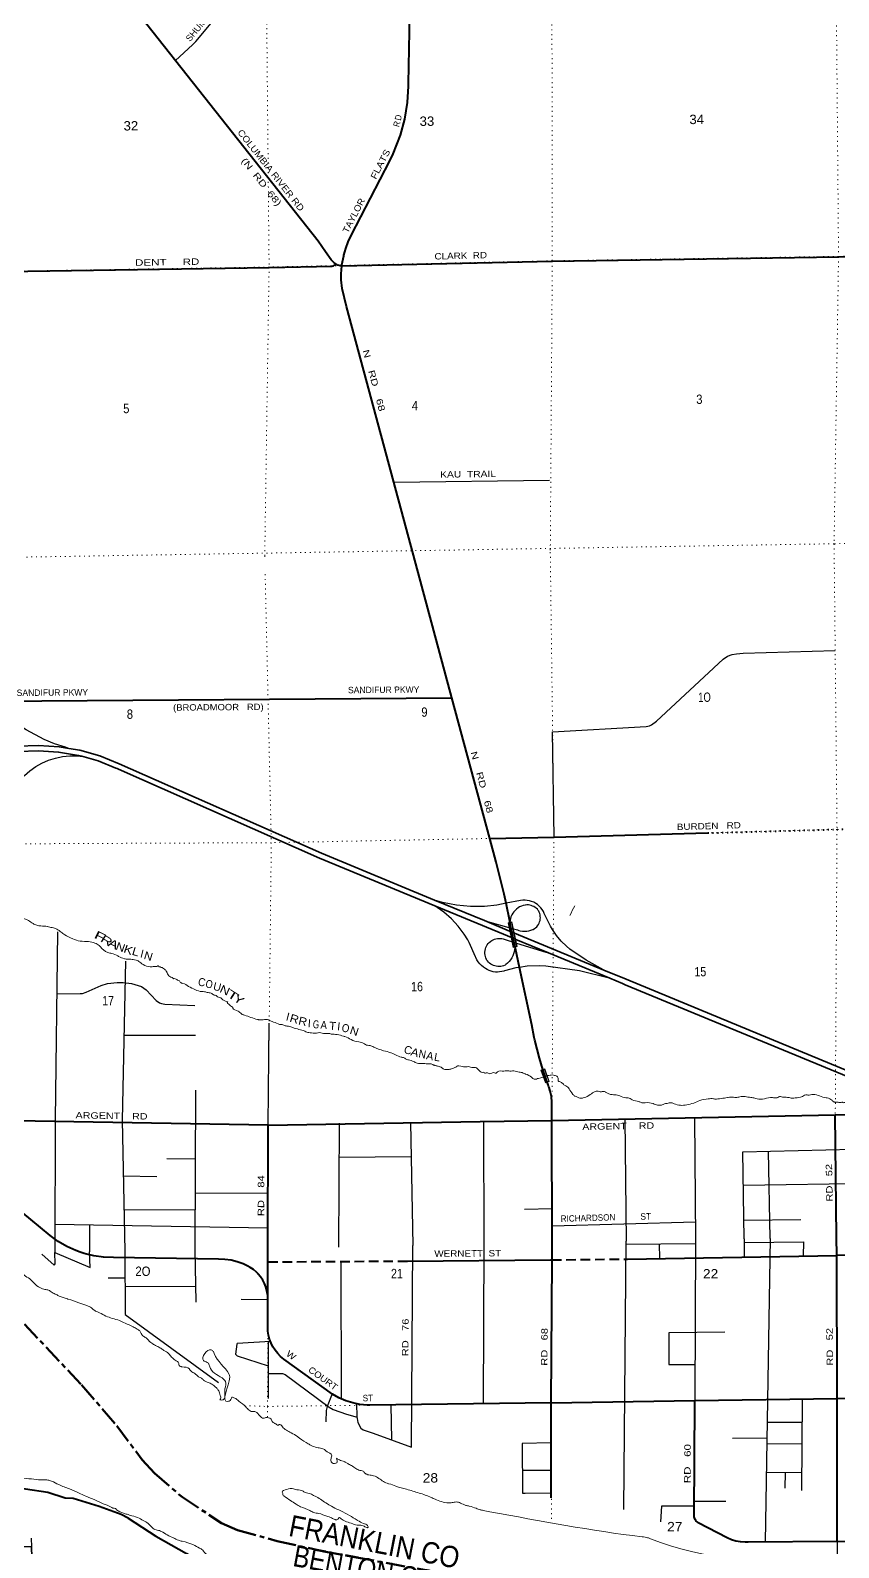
# Model space of a CAD drawing. Header units: feet. Extents: x 245918 to 509309, y -547785 to -360805.
# Drawn here: x 452141 to 467288, y -458892 to -430444 of the extents above; entities that cross this region are included whole.
import ezdxf
from ezdxf.enums import TextEntityAlignment as Align

# ---------------------------------------------------------------- set-up
doc = ezdxf.new("R2010")
doc.units = ezdxf.units.FT
doc.header["$LTSCALE"] = 60
for name, pattern in [('DOTTED', [1.5, 0.3, -1.2]), ('LONG_DASH_SHORT_DASH', [9.9, 6, -1.2, 1.5, -1.2]), ('MEDIUM_DASHED', [4.5, 3, -1.5])]:
    doc.linetypes.add(name, pattern=pattern)
for name, color, linetype, lineweight in [('11', 7, 'LONG_DASH_SHORT_DASH', 60), ('18', 7, 'Continuous', 35), ('19', 7, 'Continuous', 25), ('26', 7, 'Continuous', 40), ('27', 7, 'Continuous', 13), ('29', 7, 'Continuous', 25), ('39', 7, 'Continuous', 13), ('53', 7, 'DOTTED', 40), ('55', 7, 'Continuous', 13), ('6', 7, 'DOTTED', 25), ('61', 7, 'Continuous', 13), ('7', 7, 'DOTTED', 13)]:
    doc.layers.add(name, color=color, linetype=linetype, lineweight=lineweight)
for name, color, linetype in [('12', 7, 'Continuous'), ('30', 7, 'Continuous'), ('41', 7, 'Continuous'), ('54', 7, 'Continuous')]:
    doc.layers.add(name, color=color, linetype=linetype)

msp = doc.modelspace()

# ---------------------------------------------------------------- linework, layer by layer
at = {"layer": '11'}
msp.add_lwpolyline([(450808.87, -453400.1), (453100.96, -455839.58), (453761.67, -456605.66), (454238.85, -457246.9), (454469.53, -457498.1), (454990.93, -457948.29), (455725.2, -458432.88), (456021.84, -458565.19), (456764.47, -458768.44), (457638.33, -458962.77), (459960.92, -459390.74), (460289.18, -459477.83), (460703.39, -459620.47), (462211.88, -460252.44), (464002.48, -460997.41), (464552.9, -461150.04), (465233.22, -461304), (466107.36, -461425.28), (466960.09, -461511.14), (467659.22, -461513.57)], dxfattribs=at)
at = {"layer": '18'}
for p, q in [((460652.5, -447136.2), (459717.28, -446748.99)), ((462999.48, -448216.13), (461853.02, -447741.47))]:
    msp.add_line(p, q, dxfattribs=at)
for points in [[(451209.2, -443994.69), (451246.17, -443983.52), (451282.13, -443974.04), (451514.59, -443920.21), (451901.71, -443864.38), (452292.55, -443849.32), (452682.82, -443875.19), (452860.56, -443905.87)], [(451209.77, -444098.4), (451249.33, -444086.3), (451282.12, -444077.56), (451308.39, -444070.55), (451332.12, -444065.06), (451534.03, -444018.3), (451910.79, -443963.97), (452291.16, -443949.31), (452670.99, -443974.49), (453046.1, -444039.24), (453102.68, -444055.24)], [(459717.28, -446748.99), (457596.24, -445870.84), (453807.77, -444193.38), (453444.6, -444048.17), (453068.24, -443941.72), (452860.56, -443905.87)], [(459719.49, -446858.13), (457557.99, -445963.23), (453790.84, -444295.25), (453765.31, -444283.95), (453740.84, -444274.16), (453412.38, -444142.84), (453102.68, -444055.24)], [(461853.02, -447741.47), (461237.41, -447486.6), (461191.67, -447467.66), (459719.49, -446858.13)], [(462890.71, -448062.87), (461212.3, -447367.97), (461166.79, -447349.13), (460652.5, -447136.2)], [(468678.5, -450459.33), (463304.26, -448234.09), (462890.71, -448062.87)], [(468542.48, -450511.24), (463291, -448336.83), (463241, -448316.13), (462999.48, -448216.13)]]:
    msp.add_lwpolyline(points, dxfattribs=at)
at = {"layer": '19'}
for points in [[(452860.56, -443905.87), (452810.56, -443889.73), (452797.96, -443886.58), (452594.77, -443822.28), (452399.42, -443737.1), (452062.14, -443560.47), (451866.78, -443436.19), (451826.81, -443414.34), (451764.54, -443387.06), (451699.76, -443366.44), (451633.17, -443352.71), (451565.52, -443346.01), (451536.27, -443343.59), (451426.84, -443341.81), (451317.83, -443351.49), (451237.77, -443370.07), (451202.23, -443382.35)], [(451212.8, -444657.77), (451250.73, -444666.86), (451350.23, -444679.93), (451450.56, -444682.51), (451540.38, -444675.9), (451600.44, -444672.04), (451659.77, -444661.92), (451717.71, -444645.66), (451773.64, -444623.43), (451826.93, -444595.47), (451839.23, -444587.97), (451942.97, -444504.11), (452030.66, -444417.24), (452131.73, -444327.41), (452241.63, -444248.63), (452359.17, -444181.78), (452483.05, -444127.58), (452611.92, -444086.62), (452744.36, -444059.36), (452878.93, -444046.1), (453014.14, -444046.97), (453077.44, -444052.88), (453102.68, -444055.24)], [(461056.23, -446811.38), (460882.91, -446844.17), (460650.37, -446869.71), (460386.87, -446872.49), (460124.52, -446847.71), (459866.2, -446795.65), (459717.28, -446748.99)], [(461306.95, -448012.98), (461237.2, -448022.91), (461024.62, -448076.31), (461013.67, -448080.31), (460975.18, -448091.49), (460935.72, -448098.58), (460895.74, -448101.51), (460855.67, -448100.25), (460815.96, -448094.81), (460777.03, -448085.24), (460739.31, -448071.66), (460703.22, -448054.21), (460669.15, -448033.08), (460634.21, -448009.4), (460597.77, -447979.05), (460564.71, -447945.06), (460535.38, -447907.8), (460510.1, -447867.67), (460489.16, -447825.13), (460485.47, -447815.53), (460365.03, -447546.87), (460353.8, -447521.83), (460338.55, -447496.87), (460272.44, -447388.7), (460159.77, -447238.81), (460032.06, -447101.52), (459890.7, -446978.33), (459762.23, -446888.14), (459719.49, -446858.13)], [(460652.5, -447136.2), (460665.91, -447139.91), (461194.17, -447287.86), (461268.01, -447310.32), (461293.27, -447318), (461318.01, -447324.58), (461322.55, -447325.79), (461362.31, -447332.54), (461402.55, -447335.09), (461442.85, -447333.43), (461482.75, -447327.56), (461521.81, -447317.55), (461559.62, -447303.52), (461566.89, -447299.69), (461589.49, -447285.74), (461610.52, -447269.5), (461629.72, -447251.15), (461646.91, -447230.9), (461661.88, -447208.96), (461674.48, -447185.57), (461684.57, -447161), (461692.03, -447135.5), (461696.79, -447109.37), (461698.78, -447082.88), (461698, -447056.33), (461694.45, -447030), (461688.16, -447004.2), (461679.21, -446979.19), (461667.7, -446955.25), (461660.03, -446944.57), (461642.47, -446923.76), (461622.83, -446904.89), (461601.33, -446888.19), (461578.21, -446873.82), (461553.7, -446861.95), (461528.09, -446852.7), (461501.65, -446846.18), (461474.68, -446842.47), (461447.47, -446841.59), (461420.31, -446843.56), (461411.92, -446844.87), (461376.99, -446852.68), (461343.06, -446864.11), (461310.51, -446879.01), (461279.7, -446897.24), (461250.96, -446918.59), (461224.61, -446942.82), (461200.94, -446969.68), (461180.2, -446998.86), (461162.63, -447030.05), (461148.42, -447062.91), (461137.72, -447097.07), (461130.65, -447132.17), (461128.84, -447168.35)], [(462890.71, -448062.87), (462881.66, -448056.87), (462557.51, -447879.44), (462253.69, -447669.11), (462189.53, -447616.35), (462091.49, -447520.83), (462003.97, -447415.58), (461927.93, -447301.77), (461891.19, -447239.77), (461778.79, -447017.1), (461772.61, -447001.28), (461754.43, -446963.28), (461732.39, -446927.39), (461706.71, -446894), (461677.68, -446863.48), (461645.62, -446836.16), (461610.89, -446812.35), (461573.85, -446792.29), (461534.92, -446776.21), (461494.52, -446764.29), (461453.1, -446756.66), (461411.11, -446753.41), (461369, -446754.55), (461327.25, -446760.1), (461056.23, -446811.38)], [(461225.24, -447630.23), (461215.36, -447675.89), (461208.49, -447717.83), (461197.27, -447758.83), (461181.84, -447798.42), (461162.34, -447836.19), (461139.01, -447871.71), (461112.09, -447904.6), (461081.88, -447934.49), (461048.71, -447961.06), (461036.61, -447969.43), (461010.71, -447980.26), (460983.81, -447988.33), (460956.22, -447993.55), (460928.23, -447995.85), (460900.16, -447995.21), (460872.3, -447991.65), (460844.98, -447985.19), (460818.47, -447975.9), (460793.09, -447963.9), (460769.09, -447949.32), (460746.75, -447932.3), (460726.32, -447913.04), (460708.01, -447891.75), (460692.02, -447868.67), (460688.35, -447862.55), (460676.92, -447836.33), (460668.29, -447809.07), (460662.55, -447781.05), (460659.78, -447752.59), (460659.99, -447724), (460663.2, -447695.58), (460669.35, -447667.65), (460678.4, -447640.52), (460690.23, -447614.49), (460704.71, -447589.83), (460721.69, -447566.82), (460740.99, -447545.71), (460762.39, -447526.74), (460767.61, -447522.68), (460790.14, -447507.16), (460814.16, -447494.08), (460839.42, -447483.58), (460865.64, -447475.79), (460892.53, -447470.77), (460919.8, -447468.59), (460947.15, -447469.28), (460974.27, -447472.82), (461000.88, -447479.18), (461001.79, -447479.45), (461250.76, -447560.59), (461803.02, -447727.69), (461853.02, -447741.47)], [(462999.48, -448216.13), (462987.13, -448213.12), (462433.36, -448077.93), (461800.41, -447989.85), (461673.23, -447983.98), (461454.19, -447992.02), (461306.95, -448012.98)]]:
    msp.add_lwpolyline(points, dxfattribs=at)
at = {"layer": '26'}
for p, q in [((451197.86, -443023.31), (460040.37, -442955.86)), ((456595.4, -450971.41), (451124.68, -450876.99)), ((461916.51, -450880.5), (467225.77, -450775.63)), ((461918.74, -453175.75), (461916.51, -450880.5)), ((467251.44, -453068.26), (467225.77, -450775.63)), ((456591.77, -453281.9), (456595.4, -450971.41)), ((456591.23, -454166.1), (456591.77, -453281.9)), ((461900.84, -456176.1), (461916.82, -453497.27)), ((461900.84, -456176.1), (464591.02, -456135.99)), ((461903.47, -457955.17), (461900.84, -456176.1)), ((467260.79, -458776.81), (467263.33, -456096.15)), ((467260.79, -458776.81), (472569.42, -458689.12))]:
    msp.add_line(p, q, dxfattribs=at)
for points in [[(457863.44, -434822.04), (457827.1, -434796.71), (457776.96, -434746.54), (457672.55, -434595.33), (457535.33, -434399.04), (453899.99, -429792.31), (449632.48, -424386.79)], [(457979, -434857.94), (457980.64, -434840.91), (458014.72, -434673.61), (458017.83, -434657.49), (458050.07, -434530.97), (458095.35, -434408.51), (458153.19, -434291.45), (458879.74, -432889.13), (458942.26, -432759.04), (459080.67, -432408.02), (459161.89, -432106.93), (459211.2, -431799.01), (459228.04, -431487.62), (459227.72, -431438.47), (459256.13, -429809.32)], [(457979, -434857.94), (461922.18, -434771.43), (467286.62, -434688), (472615.87, -434601.84)], [(451262.69, -434974.13), (456615.28, -434888.01), (457794.25, -434863.03), (457819.94, -434857.63), (457843.22, -434846.88), (457863.44, -434822.04)], [(457979, -434857.94), (457945.29, -434855.84), (457905.9, -434846.88), (457863.44, -434822.04)], [(460040.37, -442955.86), (459364.79, -440446.86), (458065.42, -435619.18), (457984.13, -435281.35), (457964.69, -435123.63), (457962.89, -435108.99), (457963.38, -435073.63), (457964.24, -435010.87), (457979, -434857.94)], [(461056.23, -446811.38), (461020.41, -446639.35), (460872.63, -446037.66), (460752.98, -445594.6), (460040.37, -442955.86)], [(460752.98, -445594.6), (461954.15, -445572.83), (464837.61, -445492.39)], [(461166.79, -447349.13), (461128.84, -447168.35), (461125.5, -447144.02), (461056.23, -446811.38)], [(461306.95, -448012.98), (461231.72, -447658.46), (461191.67, -447467.66), (461166.79, -447349.13)], [(461746.74, -449927.47), (461680.32, -449714.7), (461592.81, -449374.98), (461586.38, -449350.01), (461581.48, -449324.98), (461535.99, -449092.28), (461306.95, -448012.98)], [(461916.51, -450880.5), (461916.7, -450573.71), (461915.61, -450537.49), (461905.25, -450435.14), (461884.25, -450334.43), (461860.86, -450261.47), (461852.93, -450236.74), (461843.88, -450211.47), (461746.74, -449927.47)], [(467225.77, -450775.63), (467641.64, -450771.92), (467806.33, -450761.95), (467969.08, -450734.83), (468128.1, -450690.85), (468281.66, -450630.48), (468317.54, -450613.61), (468493, -450530.12)], [(456595.4, -450971.41), (460572.37, -450903.46), (461916.51, -450880.5)], [(453075.77, -453351.29), (452990.38, -453320.47), (452822.17, -453244.6), (452662.81, -453151.57), (452514.05, -453042.39), (452150.72, -452738.96), (451759.44, -452416.72), (451114.48, -451854.2)], [(459210.49, -453518.48), (461888.06, -453497.5), (461916.82, -453497.27), (461918.74, -453175.75)], [(463333.87, -453480.82), (467252.81, -453417.01), (467251.44, -453068.26)], [(456591.23, -454166.1), (456579.23, -454116.1), (456571.96, -454071.5), (456553.4, -454003.48), (456527.83, -453937.76), (456495.54, -453875.08), (456456.87, -453816.12), (456412.24, -453761.53), (456408.65, -453757.61), (456378.47, -453727.69), (456321.33, -453679.65), (456259.47, -453637.85), (456218.58, -453616.07), (456193.52, -453602.72), (456168.58, -453591.21), (456128.14, -453572.55), (456016.76, -453532.15), (455901.78, -453503.6), (455784.44, -453487.23), (455666.03, -453483.22), (453696.58, -453451.16), (453511.63, -453445), (453328.34, -453419.54), (453148.71, -453375.06), (453075.77, -453351.29)], [(464591.02, -456135.99), (467263.33, -456096.15), (467252.81, -453417.01)], [(472604.63, -453395.79), (472578.13, -453395.9), (467261.83, -453416.86), (467252.81, -453417.01)], [(461900.84, -456176.1), (458505.71, -456221.7), (458453.58, -456220.27), (458316.71, -456206.59), (458182.02, -456178.67), (458050.98, -456136.83), (457925.03, -456081.53), (457805.55, -456013.36), (456891.16, -455355.92), (456831.28, -455306.57), (456776.89, -455251.23), (456728.58, -455190.51), (456686.88, -455125.07), (456652.25, -455055.64), (456625.07, -454982.96), (456605.63, -454907.84), (456594.15, -454831.1), (456590.86, -454773.77), (456591.23, -454166.1)], [(467263.33, -456096.15), (471443.51, -456016.59), (472577.56, -455995.01), (474348.47, -455971.01), (474403.04, -455970.27)], [(467260.79, -458776.81), (465593.45, -458791.23), (465535.92, -458791.52), (465448.32, -458784.37), (465361.95, -458768.1), (465277.75, -458742.9), (465196.65, -458709.03), (464656.46, -458428.34), (464648.32, -458422.42), (464634.18, -458410.29), (464621.39, -458396.75), (464610.08, -458381.95), (464600.38, -458366.04), (464592.4, -458349.21), (464586.22, -458331.64), (464581.91, -458313.51), (464579.52, -458295.04), (464579.07, -458276.42), (464590.86, -456164.05), (464591.02, -456135.99)], [(453971.27, -458339.56), (453843.28, -458271.49), (453428.65, -458118.21), (452942.68, -457970.78), (452791.62, -457964.7), (452469.36, -457855.04), (452048.95, -457793.93), (451701.14, -457774.29), (451103.73, -457775.83)], [(453971.27, -458339.56), (454495.15, -458675.88), (455066.68, -459003.86), (455458.84, -459238.98), (455617.91, -459314.19), (455788.86, -459375.91), (456043.98, -459442.69), (456565.63, -459589.35), (456762.98, -459632.03), (457370.06, -459709.32), (457767, -459762.53), (457907.16, -459785.85), (458076.9, -459831), (458367.38, -459923.75), (459135.13, -460156.23)]]:
    msp.add_lwpolyline(points, dxfattribs=at)
at = {"layer": '26', "lineweight": 35}
for points in [[(449732.23, -458838.05), (451062.27, -458858.8), (451128.42, -458859.83), (452161.28, -458875.95)], [(452161.28, -458875.95), (452176.3, -459258.5), (452194.39, -459278.79), (452244.12, -459293.98), (453984.53, -459321.8)]]:
    msp.add_lwpolyline(points, dxfattribs=at)
at = {"layer": '29'}
for p, q in [((458952.24, -438914.05), (461868.77, -438877.6)), ((456595.4, -450971.41), (456613.78, -449057.61)), ((455234.45, -449290.13), (453893.79, -449287.25)), ((455232.81, -450312.98), (455222.26, -453308.99)), ((460633.92, -450902.41), (460637.9, -453201.38)), ((463284.56, -450853.48), (463308.72, -453147.85)), ((464587.91, -450827.73), (464606.03, -453121.73)), ((457930.91, -450934.83), (457916.72, -453255.61)), ((459264.4, -450917.62), (459310.8, -453227.87)), ((466003.48, -453093.52), (465976.48, -451456.83)), ((454698.5, -451593.44), (455228.27, -451601.44)), ((457927, -451573.64), (459277.27, -451558.19)), ((453881.68, -451918.39), (454509.83, -451930.19)), ((465502.92, -452092.74), (471484.68, -452013.52)), ((455226.02, -452241.29), (456593.4, -452246.8)), ((453893.63, -452548.96), (455224.91, -452557.74)), ((461398.44, -452543.71), (461918.12, -452533.38)), ((452602.25, -452827.92), (456592.38, -452893.4)), ((453251.25, -452838.57), (453248.36, -453347.89)), ((461918.43, -452858.15), (464603.34, -452780.67)), ((465512.13, -452751.31), (466582.16, -452740.86)), ((463265.36, -458175.27), (463308.72, -453147.85)), ((464606.03, -453121.73), (464591.02, -456135.99)), ((465517.05, -453103.36), (465517.19, -453442.16)), ((465517.08, -453172.51), (466626.84, -453159.64)), ((466003.48, -453093.52), (465911.66, -458788.48)), ((466626.84, -453159.64), (466624.23, -453427.24)), ((453260.95, -453638.27), (453248.36, -453347.89)), ((455222.26, -453308.99), (455240.81, -454291.29)), ((459283.72, -457004.72), (459310.8, -453227.87)), ((460637.9, -453201.38), (460626.96, -456193.21)), ((463308.23, -453204.61), (464605.76, -453190.2)), ((463926.01, -453197.75), (463928.73, -453471.13)), ((457962.37, -453525.95), (457965.91, -456104.7)), ((453597.64, -453832.37), (453913.3, -453833.24)), ((453914.41, -453993.88), (455235.14, -453990.89)), ((456590.46, -454247.44), (456091.32, -454236.4)), ((456599.68, -455027.16), (456599.68, -456094.41)), ((458894.8, -456216.47), (458911.17, -456871.19)), ((466606.5, -456105.94), (466589.31, -457821.9)), ((465947.91, -456540.08), (466602.19, -456536.71)), ((465298.8, -456837.58), (465943.2, -456832.33)), ((465941.42, -456942.44), (466598.18, -456937.08)), ((461902.71, -457443.75), (461359.37, -457448.18)), ((465932.77, -457479.08), (466592.73, -457480.88)), ((466288.62, -457480.05), (466280.87, -457778.37)), ((465175.01, -458023.59), (464580.45, -458028.85)), ((452155.01, -458716.22), (452161.28, -458875.95)), ((467260.79, -458776.81), (467262.77, -459566.44))]:
    msp.add_line(p, q, dxfattribs=at)
for points in [[(454862.42, -431011.91), (455176.77, -430718.47), (455241.2, -430652.13), (456245.53, -429438.03)], [(461954.29, -445572.83), (461924.59, -443595.28), (463683.6, -443495.06), (463744.44, -443485.28), (463781.09, -443464.91), (463872.31, -443398.44), (465122.94, -442230.55), (465208.74, -442177.54), (465292.88, -442144.95), (465374.31, -442131.37), (465496.84, -442120.98), (467223.56, -442071.56)], [(452648.19, -447343.56), (452605.07, -450872.25), (452601.48, -453360.61)], [(453924.18, -447894.73), (453859.11, -450875.96), (453909.84, -453334.89)], [(452633.99, -448505.91), (453074.3, -448502.14), (453121.26, -448499.63), (453183.96, -448477.23), (453466.93, -448351.8), (453587.01, -448311.43), (453766.15, -448293.51), (453880.78, -448292.73), (454039.32, -448315.91), (454222.74, -448367.92), (454312.5, -448432.42), (454499.55, -448631), (454558.81, -448674.39), (454599.12, -448692.31), (454662, -448700.54), (455222.56, -448725.14)], [(465517.05, -453103.36), (465494.19, -451468.01), (468601.04, -451395.96)], [(452356.26, -453390.11), (452584.2, -453596.42), (452593.69, -453591.98), (452605.89, -453568.22), (452601.48, -453360.61), (453260.95, -453638.27)], [(453909.84, -453334.89), (453918.05, -454518.33), (455666.98, -455797.14)], [(465152.59, -454854.25), (464103.51, -454865.66), (464105.23, -455458.15), (464594.39, -455460.1)], [(456638.65, -455027.16), (456015.22, -455061.28), (456009.12, -455079.77), (455984.43, -455264.13), (456015.22, -455295.19), (456599.68, -455483.96)], [(456599.68, -455629.45), (456865.13, -455626.58), (456919.26, -455644.83), (457742.22, -456258.65), (457814.88, -456299.09), (458063.1, -456386.14), (458263.75, -456445.37)], [(457796.82, -456008.38), (457704.34, -456242.94), (457683.37, -456323.46), (457680.3, -456531.38)], [(458253.52, -456193.49), (458262.22, -456434.56), (458277.57, -456542.76), (458335.16, -456652.15), (458379.85, -456684.08), (458568.37, -456748.33), (459283.72, -457004.72)], [(461901.95, -456927.22), (461354.95, -456937.79), (461363.05, -457873.17), (461416.35, -457869.69), (461903.34, -457866.1)], [(464579.98, -458113.88), (463968.78, -458115.49), (463948.75, -458407.9)]]:
    msp.add_lwpolyline(points, dxfattribs=at)
at = {"layer": '39'}
for points in [[(451232.28, -446976.99), (451298.88, -446953.73), (451536.36, -446917.83), (451645.12, -446908.06), (451754.41, -446942.41), (451839.58, -446983.16), (451961.54, -447065.46), (452105.54, -447135.36), (452192.89, -447190.11), (452259.8, -447221.14), (452338.61, -447235.92), (452461.72, -447245.98), (452479.93, -447251.7), (452574.94, -447272.24), (452637.72, -447295.3), (452719.05, -447352.17), (452786.17, -447401.24), (452934.27, -447477.09), (453073.89, -447518.98), (453233.28, -447528.46), (453350.56, -447556.67), (453429.73, -447601.54), (453493.05, -447668.72), (453535.79, -447702.13), (453592.64, -447735.32), (453665.4, -447750.2), (453780.91, -447798.49), (453795.11, -447806.29), (453904.52, -447850.66), (453969.14, -447859.66), (453999.36, -447857.17), (454094.29, -447871.7), (454146.87, -447884.89), (454173.27, -447900.51), (454252.58, -447957.41), (454385.13, -448001.57), (454458.5, -447996.18)], [(454458.77, -447995.9), (454509.78, -447993.3), (454541.85, -447985.25), (454553.9, -448001.28), (454573.93, -447999.25), (454589.99, -448015.28), (454606.03, -448013.26), (454618.06, -448021.28), (454652.15, -448045.31), (454696.29, -448095.41), (454704.32, -448115.46), (454754.48, -448185.59), (454798.6, -448203.6), (454804.61, -448205.6), (454822.66, -448223.64), (454842.71, -448223.62), (454898.86, -448249.63), (454932.95, -448265.64), (454971.07, -448305.72), (454999.14, -448313.71), (455107.42, -448367.76), (455233.76, -448431.82), (455352.07, -448465.79), (455406.2, -448467.75), (455470.36, -448485.75), (455544.56, -448503.72), (455586.67, -448531.75), (455606.71, -448533.74), (455634.8, -448553.77), (455702.98, -448581.78), (455709, -448585.8), (455811.28, -448649.87), (455841.35, -448661.87), (455835.34, -448663.89), (455877.47, -448720), (455907.55, -448744.04), (455933.63, -448764.06), (455935.64, -448776.1), (456033.9, -448830.15), (456100.1, -448886.24), (456156.24, -448908.25), (456272.55, -448950.26), (456400.87, -448990.25), (456414.91, -448994.24), (456531.18, -448990.13), (456605.38, -448996.08), (456609.76, -448998.14)], [(456609.76, -448998.14), (456672, -449028.32), (456782.29, -449070.33), (456810.36, -449082.34), (456860.48, -449086.3), (456916.64, -449108.31), (456980.79, -449114.27), (457056.99, -449142.27), (457175.29, -449174.25), (457285.58, -449210.25), (457319.66, -449226.26), (457407.89, -449240.21), (457530.18, -449240.1), (457536.19, -449238.09), (457636.44, -449250.03), (457752.72, -449253.94), (457780.8, -449261.93), (457889.06, -449269.85), (458011.37, -449303.83), (458035.43, -449307.82), (458151.75, -449365.87), (458294.11, -449409.86), (458404.39, -449445.86), (458420.44, -449459.88), (458506.65, -449477.86), (458574.83, -449505.87), (458761.32, -449573.89), (458893.66, -449611.86), (458899.67, -449613.87), (459042.04, -449679.92), (459088.16, -449693.91), (459144.3, -449707.9), (459198.46, -449739.93), (459226.53, -449747.93), (459324.77, -449777.92), (459352.85, -449793.94), (459390.95, -449809.95), (459481.17, -449811.88), (459586.46, -449819.52), (459651.36, -449823.12), (459712.65, -449848.36), (459730.68, -449851.97), (459755.92, -449859.18), (459816.01, -449875.75), (459822.02, -449877.74), (459878.17, -449913.79), (459936.33, -449927.78), (459988.45, -449925.72), (460050.59, -449907.62), (460134.77, -449871.44)], [(460134.77, -449871.44), (460134.76, -449863.42), (460172.86, -449857.37), (460287.14, -449877.33), (460369.34, -449875.24), (460415.45, -449887.23), (460485.62, -449889.18), (460533.76, -449925.24), (460615.99, -449981.31), (460640.04, -449981.29), (460648.06, -449987.3), (460666.11, -449995.3), (460680.14, -449989.28), (460736.29, -450003.26), (460770.37, -450003.23), (460838.52, -449987.13), (460868.6, -449995.12), (460892.64, -449971.04), (461016.93, -449956.88), (461059.04, -449950.83), (461153.26, -449956.76), (461203.39, -449952.71), (461301.63, -449978.69), (461337.72, -449980.66), (461415.92, -450010.68), (461421.94, -450012.67), (461532.23, -450072.74), (461582.37, -450108.79), (461608.43, -450110.78), (461642.51, -450098.71), (461666.56, -450092.68), (461826.51, -450040.99)], [(461826.51, -450040.99), (461883.06, -450034.33), (461925.15, -450028.27), (461963.5, -450037.26)], [(461963.5, -450037.26), (461993.33, -450044.25), (462029.44, -450092.35), (462041.49, -450148.49), (462049.51, -450150.49), (462055.52, -450152.49), (462107.67, -450182.52), (462151.8, -450220.59), (462232.01, -450274.66), (462238.03, -450286.69), (462310.26, -450392.91), (462346.36, -450426.97), (462396.49, -450444.98), (462416.55, -450459), (462456.64, -450464.97), (462516.78, -450454.9), (462635.04, -450398.64), (462723.22, -450340.4), (462763.31, -450332.35), (462841.51, -450346.32), (462873.58, -450338.26), (462923.71, -450354.26), (462929.73, -450358.27), (462983.87, -450384.3), (463042.01, -450398.29), (463094.14, -450400.24), (463188.38, -450422.22), (463300.67, -450458.21), (463346.77, -450458.18), (463418.97, -450494.21), (463547.29, -450530.19), (463599.43, -450550.2), (463665.59, -450550.15), (463813.95, -450566.05), (463894.16, -450596.06), (463948.28, -450596.02), (463956.31, -450596.01), (464010.43, -450573.9), (464076.58, -450561.81), (464152.76, -450549.71), (464204.89, -450567.72), (464323.19, -450597.7), (464441.47, -450591.57), (464571.76, -450555.37), (464688.02, -450507.13), (464842.38, -450476.91), (464940.62, -450474.83), (464970.69, -450480.82), (465084.95, -450470.7), (465207.24, -450454.54), (465221.28, -450450.52), (465319.51, -450448.43), (465401.71, -450448.35), (465435.79, -450440.31), (465536.02, -450436.2), (465642.28, -450452.16), (465716.47, -450462.13), (465760.58, -450478.12), (465896.9, -450474), (466049.26, -450453.81), (466133.47, -450455.74), (466199.61, -450433.63), (466237.72, -450445.62)], [(466237.72, -450445.62), (466287.83, -450443.58), (466327.93, -450451.57), (466343.97, -450451.55), (466378.05, -450459.54), (466474.28, -450459.46), (466608.6, -450433.27), (466692.78, -450401.11), (466708.82, -450405.11), (466813.07, -450392.99), (466931.37, -450422.97), (467055.68, -450456.96), (467073.72, -450458.95), (467163.96, -450502.99), (467179.81, -450518.82)], [(467179.81, -450518.82), (467192.04, -450531.04), (467212.1, -450539.05), (467278.25, -450540.99), (467338.4, -450544.96), (467358.45, -450536.92), (467378.5, -450548.93), (467404.56, -450542.9), (467410.58, -450544.89), (467500.76, -450490.67), (467508.78, -450492.67), (467534.83, -450464.57), (467600.97, -450422.4), (467657.1, -450400.29), (467717.24, -450394.23), (467801.44, -450388.14), (467843.55, -450396.12), (467961.84, -450418.08), (468072.12, -450450.07), (468194.74, -450454.27), (468206.29, -450452.34), (468237.11, -450442.72)], [(451578.35, -453380.67), (451638.04, -453464.54), (451678.23, -453500.54), (451822.91, -453624.56), (451851.06, -453658.59), (451965.53, -453720.51), (452027.84, -453780.53), (452128.28, -453852.5), (452230.79, -453954.55), (452369.37, -454038.47), (452415.52, -454050.41), (452481.73, -454064.32), (452548.02, -454108.29), (452626.33, -454146.22), (452682.55, -454176.19), (452831.08, -454226.01), (452845.12, -454230), (453049.86, -454301.76), (453202.41, -454353.58), (453284.73, -454397.53), (453340.99, -454441.53), (453437.37, -454489.44), (453555.83, -454549.36), (453676.27, -454593.23), (453812.74, -454635.05), (453915.15, -454684.97), (454069.73, -454750.83), (454140.31, -454793.51), (454192.6, -454829.46), (454218.42, -454876.84), (454264.66, -454930.88), (454322.92, -454968.86), (454383.23, -455034.9), (454399.3, -455046.9), (454469.59, -455090.86), (454548.85, -455133.41), (454588.07, -455153.02), (454640.29, -455192.78), (454694.52, -455222.74), (454750.78, -455270.75), (454774.36, -455303.36), (454805.07, -455334.79), (454875.38, -455388.79), (454915.57, -455424.79), (454939.77, -455486.9), (454965.88, -455496.87), (454983.93, -455500.85), (455120.41, -455540.67), (455132.48, -455558.69), (455166.64, -455592.71), (455242.97, -455642.68), (455295.22, -455688.69), (455345.41, -455712.64), (455387.61, -455750.66), (455475.96, -455796.59), (455542.21, -455826.53), (455610.52, -455880.53), (455652.73, -455922.55), (455684.97, -455988.64), (455699.1, -456036.73), (455705.26, -456098.87), (455701.27, -456104.9), (455693.27, -456120.96)], [(455693.27, -456120.96), (455753.44, -456120.83), (455788.36, -455916.99), (455798.83, -455773.9), (455768.66, -455737.86), (455515.5, -455533.87), (455493.3, -455467.76), (455477.18, -455435.7), (455453.08, -455417.72), (455382.8, -455381.76), (455528.78, -455182.98), (455570.98, -455216.99), (455585.09, -455251.04), (455864.73, -455643.45), (455874.81, -455667.48), (455876.88, -455697.56), (455841.75, -456150.74), (455869.82, -456142.66), (455915.62, -456069.06)], [(455915.62, -456069.06), (455969.98, -456086.32), (456048.32, -456142.31), (456178.92, -456252.32), (456239.23, -456314.34), (456277.38, -456336.32), (456299.45, -456338.29), (456335.55, -456336.21), (456359.63, -456344.18), (456444.03, -456422.2), (456510.32, -456466.18), (456570.45, -456450.01), (456604.56, -456455.97), (456644.71, -456473.93), (456674.91, -456526), (456719.11, -456560), (456729.15, -456563.98), (456751.68, -456582.91), (456791.38, -456593.94), (456799.4, -456585.9), (456835.5, -456589.84), (456865.66, -456623.86), (457028.37, -456739.82), (457144.84, -456807.75), (457187.03, -456841.76), (457349.72, -456945.69), (457403.93, -456975.65), (457510.31, -457013.54), (457602.6, -457031.4), (457638.73, -457043.36), (457666.86, -457063.35), (457680.93, -457077.36), (457775.32, -457137.32), (457791.43, -457167.36)], [(457791.43, -457167.36), (457797.74, -457303.67), (457881.97, -457299.5), (457879.37, -457215.17)], [(457879.37, -457215.17), (457934, -457247.27), (458022.32, -457277.17), (458043.48, -457289.69), (458088.58, -457315.13), (458158.86, -457353.09), (458243.22, -457409.06), (458317.5, -457443), (458389.75, -457466.91), (458399.82, -457484.94), (458448.02, -457516.92), (458486.15, -457528.88), (458574.44, -457542.73), (458672.81, -457592.66), (458851.53, -457692.55), (458861.56, -457694.54), (458992.03, -457740.4), (459190.71, -457798.15), (459425.51, -457867.86), (459652.33, -457949.62), (459726.61, -457985.56), (459843.03, -458027.42), (459977.46, -458051.22), (460047.65, -458047.08), (460121.83, -458034.9), (460204.11, -458056.79), (460300.46, -458098.71), (460366.69, -458112.61), (460493.12, -458154.47), (460571.41, -458184.39)], [(450736.18, -457608.96), (450750.62, -457620.47), (450778.66, -457596.35), (450905, -457592.08), (451041.4, -457603.84), (451191.88, -457627.6), (451330.31, -457645.36), (451514.77, -457616.92), (451621.08, -457626.73), (451701.3, -457620.56), (451715.34, -457622.53), (451845.66, -457600.21), (452018.12, -457591.85), (452208.7, -457609.51), (452379.2, -457621.2), (452469.47, -457625.03), (452537.7, -457642.94), (452672.22, -457710.83), (452874.96, -457790.61), (453045.6, -457864.46), (453182.13, -457928.33), (453348.74, -457996.17), (453507.34, -458068.03)], [(456884.82, -457821.91), (457007.09, -457785.59), (457047.21, -457785.5), (457135.5, -457805.38), (457251.89, -457835.22), (457267.96, -457847.22), (457370.3, -457875.08), (457446.59, -457911.02), (457504.82, -457936.97), (457603.23, -458002.94), (457814.09, -458130.83), (457956.65, -458202.73), (458121.29, -458286.61), (458263.88, -458374.54), (458273.92, -458380.53), (458384.35, -458438.46), (458460.65, -458478.41), (458470.73, -458502.45), (458466.75, -458516.49), (458450.71, -458516.52), (458378.43, -458480.57), (458332.27, -458470.64), (458264.08, -458468.77), (458153.7, -458434.91), (458039.3, -458397.03), (457987.08, -458363.06), (457920.82, -458333.12), (457902.84, -458365.22), (457860.74, -458367.32), (457848.7, -458365.33), (457786.46, -458333.38), (457694.13, -458303.49), (457545.6, -458249.65), (457451.3, -458233.8), (457379.02, -458195.85), (457204.37, -458124.01), (457120.04, -458078.07), (457015.58, -458006.11), (456891.05, -457922.15), (456872.96, -457900.13), (456870.91, -457876.07), (456860.81, -457850.02), (456884.82, -457821.91)], [(453508.13, -458067.46), (453653.89, -458131.89), (453686.02, -458149.87), (453734.18, -458159.8), (453758.29, -458179.8), (453886.79, -458245.7), (453954.02, -458266.23)], [(453954.02, -458266.23), (454043.34, -458293.51), (454181.83, -458341.34), (454278.21, -458395.29), (454370.61, -458455.25), (454442.97, -458531.29), (454475.11, -458553.28), (454563.4, -458573.15), (454599.53, -458589.12), (454818.41, -458706.96), (454824.43, -458708.96), (454914.77, -458752.89), (454989.03, -458772.79), (455195.75, -458838.54), (455308.19, -458898.46), (455370.45, -458938.43), (455382.52, -458954.44), (455396.6, -458974.47), (455454.95, -459028.34), (455483.02, -459054.49), (455521.2, -459088.5), (455535.29, -459112.53), (455557.45, -459158.59), (455645.79, -459198.52), (455685.95, -459224.5), (455776.28, -459260.41), (455792.33, -459260.37), (455876.57, -459266.22), (455962.91, -459306.15), (456109.39, -459339.94), (456135.49, -459353.92), (456237.79, -459361.74), (456275.92, -459371.69), (456338.12, -459383.6), (456548.89, -459467.38), (456601.06, -459479.31), (456661.29, -459509.26), (456747.58, -459531.14), (456853.95, -459563.01), (456904.03, -459538.85), (456910.05, -459536.83), (456930.08, -459524.77), (456984.22, -459518.64), (457092.53, -459522.44), (457305.19, -459554.1), (457365.37, -459562), (457421.52, -459555.87), (457529.84, -459561.68), (457644.19, -459579.49), (457708.45, -459611.45), (457808.79, -459645.32), (457822.92, -459687.4), (457865.09, -459709.37), (457901.08, -459661.18), (457931.16, -459659.11), (457941.2, -459661.11), (458001.4, -459673.02), (458035.53, -459695), (458153.92, -459720.83), (458232.16, -459732.7), (458346.57, -459772.58), (458362.65, -459786.58), (458420.89, -459826.56), (458565.37, -459860.36), (458647.68, -459900.29), (458862.36, -459937.96), (458928.6, -459959.89), (458970.82, -460007.92), (459000.87, -459993.82), (459097.21, -460023.71), (459113.29, -460045.73), (459117.32, -460051.74), (459131.38, -460059.73), (459139.35, -460035.66), (459171.43, -460035.59), (459213.6, -460055.56), (459334.01, -460093.42)], [(466944.36, -459665.69), (466904.18, -459631.69), (466853.97, -459601.71), (463761.49, -458725.52), (463709.3, -458705.57), (463608.99, -458687.73), (460753.99, -458218.11), (460627.59, -458194.3), (460569.39, -458182.39)]]:
    msp.add_spline(points, degree=3, dxfattribs=at)
at = {"layer": '53', "linetype": 'MEDIUM_DASHED'}
for p, q in [((456596.19, -453534.13), (459210.49, -453518.48)), ((461913.06, -453497.3), (463333.87, -453480.82))]:
    msp.add_line(p, q, dxfattribs=at)
at = {"layer": '53'}
msp.add_lwpolyline([(464837.61, -445492.39), (467258.02, -445424.86), (469939.81, -445389.23)], dxfattribs=at)
at = {"layer": '55'}
for p, q in [((461092.62, -447176.08), (461166.35, -447160.52)), ((461092.62, -447176.08), (461189.86, -447637.23)), ((461166.35, -447160.52), (461262.45, -447621.92)), ((461262.45, -447621.92), (461189.86, -447637.23))]:
    msp.add_line(p, q, dxfattribs=at)
msp.add_lwpolyline([(461160.15, -447170), (461102.1, -447182.25), (461196.04, -447627.75), (461252.99, -447615.73)], close=True, dxfattribs=at)
for centre, major_axis, start_param, end_param in [((468165.06, -449792.32), (4993.7, 4193.2), 1.97637473, 2.00739228), ((475376.71, -444175.48), (11119.19, 9403.32), 2.6504793, 2.67518158)]:
    msp.add_ellipse(centre, major_axis=major_axis, ratio=0.999998, start_param=start_param, end_param=end_param, dxfattribs=at)
at = {"layer": '6'}
msp.add_lwpolyline([(472615.87, -434601.84), (467286.62, -434688), (461922.18, -434771.43), (456615.28, -434888.01), (451262.69, -434974.13)], dxfattribs=at)
at = {"layer": '61'}
for p, q in [((461781.34, -449916.05), (461864.6, -450151.78)), ((461864.6, -450151.78), (461793.88, -450176.76))]:
    msp.add_line(p, q, dxfattribs=at)
msp.add_lwpolyline([(461793.88, -450176.76), (461710.62, -449941.03), (461781.34, -449916.05)], dxfattribs=at)
msp.add_lwpolyline([(461720.83, -449945.91), (461776.45, -449926.26), (461854.38, -450146.89), (461798.76, -450166.54)], close=True, dxfattribs=at)
for centre, major_axis, start_param, end_param in [((503281.46, -437506.48), (32096.48, 29133.11), 2.69573511, 2.70056536), ((463024.46, -449653.57), (992.6, 832.12), 2.72304229, 2.78317601)]:
    msp.add_ellipse(centre, major_axis=major_axis, ratio=0.999998, start_param=start_param, end_param=end_param, dxfattribs=at)
at = {"layer": '7'}
for p, q in [((461914.9, -429524.78), (461922.18, -434771.43)), ((467241.69, -429455.09), (467286.62, -434688)), ((456564.6, -429594.78), (456615.28, -434888.01)), ((456533.13, -440297.67), (456615.28, -434888.01)), ((461922.18, -434771.43), (461884.6, -440226.14)), ((467286.62, -434688), (467202.98, -440069.59)), ((475328.36, -439914.73), (467202.98, -440069.59)), ((467202.98, -440069.59), (467258.02, -445424.86)), ((456533.13, -440297.67), (456533.78, -440325.96)), ((461884.6, -440226.14), (461954.15, -445572.83)), ((456541.01, -440640.94), (456656.62, -445674.14)), ((467258.02, -445424.86), (467225.77, -450775.63)), ((456656.62, -445674.14), (456595.4, -450971.41)), ((461916.51, -450880.5), (460633.92, -450901.86)), ((467225.77, -450775.63), (461916.51, -450880.5)), ((461916.51, -450880.5), (461918.74, -453175.75)), ((470753.38, -450744.13), (467225.77, -450775.63)), ((467225.77, -450775.63), (467251.44, -453068.26)), ((456595.4, -450971.41), (456591.77, -453281.9)), ((461900.25, -456175.74), (461918.76, -453175.75)), ((467262.98, -456095.42), (467251.44, -453068.26)), ((456587.74, -456242.95), (456591.77, -453281.9)), ((456587.75, -456243.68), (456586.32, -456449.72)), ((461900.25, -456175.74), (461905.6, -458400.32)), ((467262.59, -456096.16), (467265.53, -459795.39))]:
    msp.add_line(p, q, dxfattribs=at)
for points in [[(467202.98, -440069.59), (451155.67, -440334.44), (445857.54, -440392.66)], [(472593.58, -445353.98), (467258.02, -445424.86), (461954.15, -445572.83), (456656.62, -445674.14), (451220.01, -445698.62)], [(461954.15, -445572.83), (461920.21, -450144.02), (461916.51, -450880.5)], [(456595.4, -450971.41), (451124.68, -450876.99), (449640.68, -450882.7)], [(467263.33, -456096.15), (471468.42, -456016.12), (472577.56, -455995.01)], [(456157.67, -456229.48), (456587.99, -456244.41), (461900.84, -456176.1), (467263.33, -456096.15)]]:
    msp.add_lwpolyline(points, dxfattribs=at)

# ---------------------------------------------------------------- texts
at = {"layer": '12'}
for s, rotation, width, p in [('FRANKLIN CO', 348.934, 0.9, (456963.25, -458667.53)), ('BENTON CO', 349.434, 0.85, (457042.86, -459232.75))]:
    msp.add_text(s, height=400, rotation=rotation, dxfattribs=dict(at, width=width)).set_placement(p)
at = {"layer": '27', "width": 0.9}
for s, rotation, p in [('D', 76.33, (459094.51, -432092.99)), ('R', 75.076, (459066.58, -432214.75))]:
    msp.add_text(s, height=120, rotation=rotation, dxfattribs=at).set_placement(p, align=Align.CENTER)
at = {"layer": '27'}
for s, rotation, width, p in [('COLUMBIA RIVER RD', 308.278, 1.15, (456015.01, -432359.48)), ('FLATS', 62.611, 1.2, (458615.81, -433246.38)), ('(N  RD  68)', 308.278, 1.35, (456086.57, -432891.36)), ('TAYLOR', 62.611, 1.1, (458092.07, -434257.26)), ('CLARK  RD', 1.528, 1.15, (459716.3, -434741.5)), ('DENT     RD', 0.922, 1.35, (454104.91, -434858.39)), ('N    RD    68', 285.094, 1.35, (458367.7, -436447.84)), ('(BROADMOOR   RD)', 0.437, 1.1, (454816.27, -443199.84)), ('N    RD    68', 285.094, 1.35, (460390.32, -443980.53)), ('ARGENT    RD', 359.011, 1.25, (452987.34, -450842.73)), ('ARGENT    RD', 1.132, 1.25, (462484.33, -451061.63)), ('RD   52', 90.941, 1.3, (467177.4, -452402.57)), ('RD    84', 89.91, 1.3, (456522.73, -452675.92)), ('WERNETT  ST', 0.449, 1.15, (459712.74, -453439.98)), ('RD   68', 89.658, 1.3, (461830.86, -455481.64)), ('RD   52', 90.725, 1.3, (467185.95, -455478.99)), ('W', 324.065, 1.15, (456922.84, -455282.94)), ('COURT', 324.065, 1.1, (457336.52, -455582.59)), ('ST', 0.769, 0.95, (458370, -456147.57)), ('RD   60', 89.68, 1.35, (464512.38, -457683.61))]:
    msp.add_text(s, height=120, rotation=rotation, dxfattribs=dict(at, width=width)).set_placement(p)
for p in [(451885.65, -442923.98), (458094.08, -442872.9)]:
    msp.add_text('SANDIFUR PKWY', height=120, rotation=0.437, dxfattribs=at).set_placement(p)
at = {"layer": '30'}
for s, rotation, width, p in [('SHUMWAY', 50.402, 1.05, (455132.49, -430667.09)), ('KAU  TRAIL', 0.716, 1.2, (459821.02, -438831.16)), ('RICHARDSON', 1.653, 0.95, (462081.44, -452784.71)), ('RD   76', 89.589, 1.3, (459225.91, -455304.93))]:
    msp.add_text(s, height=120, rotation=rotation, dxfattribs=dict(at, width=width)).set_placement(p)
msp.add_text('ST', height=120, rotation=1.653, dxfattribs=at).set_placement((463572.9, -452744.12))
at = {"layer": '41'}
for s, rotation, width, p in [('F', 333.83, 1.7, (453414.46, -447498.3)), ('R', 327.75, 1.5, (453531.82, -447572.57)), ('A', 333.256, 1.35, (453665.05, -447641.76)), ('N', 340.236, 1.15, (453805.96, -447701.29)), ('K', 340.314, 1.25, (453952.93, -447753.86)), ('L', 343.866, 1.15, (454094.64, -447790.39)), ('N', 343.272, 1.1, (454332.42, -447872.21)), ('C', 347.565, 0.95, (455338.84, -448361.61)), ('O', 350.401, 0.85, (455481.05, -448399.42)), ('N', 334.914, 1.25, (455755.63, -448507.67)), ('T', 327.449, 1.75, (455895.74, -448601.47)), ('Y', 325.536, 1.45, (456005.25, -448675.6)), ('R', 343.775, 1.15, (457068.72, -449048.92)), ('R', 346.536, 1.1, (457230.64, -449096.15)), ('G', 355.741, 0.75, (457489.82, -449154.98)), ('A', 355.851, 0.9, (457634.97, -449165.81)), ('T', 356.194, 1.05, (457802.27, -449183.55)), ('O', 348.182, 0.9, (458034.05, -449225.05)), ('N', 342.264, 1.1, (458190.57, -449277.71)), ('A', 344.129, 1.1, (459326.23, -449679.28)), ('N', 350.167, 0.95, (459474.99, -449711.93))]:
    msp.add_text(s, height=150, rotation=rotation, dxfattribs=dict(at, width=width)).set_placement(p, align=Align.CENTER)
for s, rotation, p in [('I', 345.992, (454217.19, -447827.96)), ('U', 345.625, (455624.89, -448448.14)), ('I', 345.647, (456948.22, -449008.86)), ('I', 355.019, (457362.72, -449133.57)), ('I', 353.921, (457913.18, -449192.83)), ('C', 344.386, (459199.14, -449634.38)), ('A', 348.442, (459615.19, -449744.76)), ('L', 350.22, (459753.6, -449768.73))]:
    msp.add_text(s, height=150, rotation=rotation, dxfattribs=at).set_placement(p, align=Align.CENTER)
at = {"layer": '54', "width": 1.15}
msp.add_text('BURDEN   RD', height=120, rotation=1.598, dxfattribs=at).set_placement((464257.94, -445438.53))
at = {"layer": '7'}
for s, rotation, width, p in [('33', 0.315, 1.05, (459436.49, -432235.4)), ('34', 0.315, 1.05, (464491.96, -432202)), ('32', 0.315, 1.05, (453888.17, -432321.84)), ('5', 0.315, 0.9, (453880.45, -437621.47)), ('4', 0.315, 0.9, (459290.83, -437567.34)), ('3', 0.315, 0.9, (464619.93, -437448.53)), ('1O', 0.314, 0.75, (464658.17, -443034.84)), ('8', 0.315, 0.9, (453948.54, -443352.47)), ('9', 0.315, 0.9, (459467.94, -443313.65)), ('15', 0.314, 0.85, (464586.06, -448180.45)), ('16', 0.314, 0.85, (459277.09, -448460.1)), ('17', 0.314, 0.85, (453487.27, -448725.13)), ('2O', 359.954, 0.9, (454110.09, -453797.02)), ('21', 359.954, 0.85, (458899.35, -453840.68)), ('22', 359.954, 1.1, (464745.21, -453844.33)), ('28', 359.954, 1.1, (459494.03, -457670.71)), ('27', 359.954, 1.1, (464074.4, -458585.36))]:
    msp.add_text(s, height=175.5, rotation=rotation, dxfattribs=dict(at, width=width)).set_placement(p)

doc.saveas('drawing.dxf')
